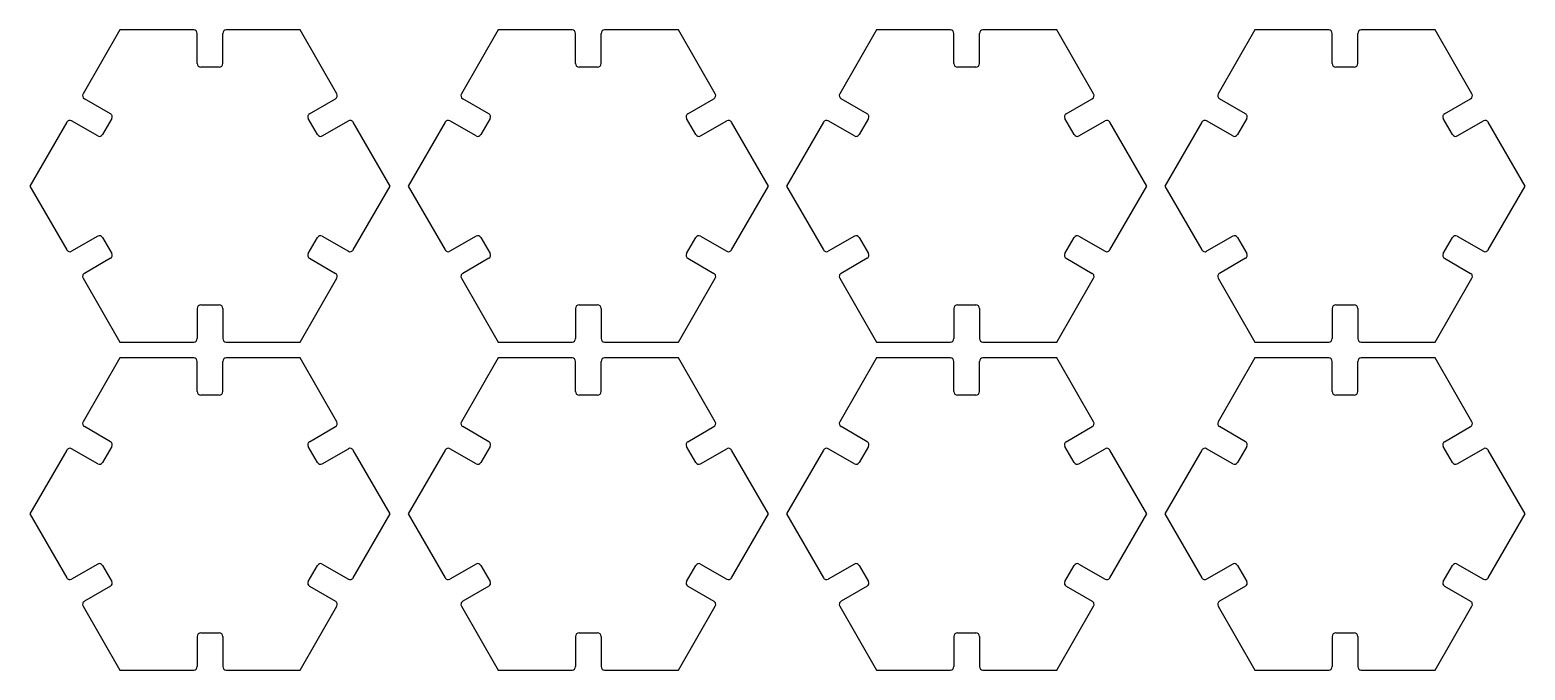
# Model space of a CAD drawing. Extents: x 18 to 1221, y 1025 to 1280.
# Drawn here: x 18 to 616, y 1025 to 1280 of the extents above; entities that cross this region are included whole.
import ezdxf

# ---------------------------------------------------------------- set-up
doc = ezdxf.new("R2010")
doc.units = 0
doc.layers.get('0').update_dxf_attribs({"linetype": 'CONTINUOUS'})

msp = doc.modelspace()

# ---------------------------------------------------------------- linework, layer by layer
at = {"color": 7}
for points in [[(54.314357, 1280.298712), (39.574202, 1254.767963)], [(83.794665, 1280.298712), (54.314357, 1280.298712)], [(126.314355, 1280.298712), (96.834038, 1280.298712)], [(141.05451, 1254.767962), (126.314355, 1280.298712)], [(205.590497, 1280.298712), (190.850342, 1254.767963)], [(235.070805, 1280.298712), (205.590497, 1280.298712)], [(277.590495, 1280.298712), (248.110178, 1280.298712)], [(292.33065, 1254.767962), (277.590495, 1280.298712)], [(356.866637, 1280.298712), (342.126482, 1254.767963)], [(386.346945, 1280.298712), (356.866637, 1280.298712)], [(428.866635, 1280.298712), (399.386318, 1280.298712)], [(443.60679, 1254.767962), (428.866635, 1280.298712)], [(508.142777, 1280.298712), (493.402622, 1254.767963)], [(537.623085, 1280.298712), (508.142777, 1280.298712)], [(580.142775, 1280.298712), (550.662457, 1280.298712)], [(594.88293, 1254.767962), (580.142775, 1280.298712)], [(85.211992, 1266.834112), (85.211992, 1278.881362)], [(95.416718, 1266.834112), (95.416718, 1278.881362)], [(236.488133, 1266.834112), (236.488133, 1278.881362)], [(246.692858, 1266.834112), (246.692858, 1278.881362)], [(387.764273, 1266.834112), (387.764273, 1278.881362)], [(397.968998, 1266.834112), (397.968998, 1278.881362)], [(539.040413, 1266.834112), (539.040413, 1278.881362)], [(549.245138, 1266.834112), (549.245138, 1278.881362)], [(93.99939, 1265.416763), (86.629312, 1265.416763)], [(245.27553, 1265.416763), (237.905452, 1265.416763)], [(396.55167, 1265.416763), (389.181592, 1265.416763)], [(547.82781, 1265.416763), (540.457733, 1265.416763)], [(50.526197, 1246.808288), (40.092977, 1252.831912)], [(130.102515, 1246.808288), (140.535735, 1252.831912)], [(201.802337, 1246.808288), (191.369117, 1252.831912)], [(281.378655, 1246.808288), (291.811875, 1252.831912)], [(353.078477, 1246.808288), (342.645257, 1252.831912)], [(432.654795, 1246.808288), (443.088015, 1252.831912)], [(504.354617, 1246.808288), (493.921397, 1252.831912)], [(583.930935, 1246.808288), (594.364155, 1252.831912)], [(45.423835, 1237.970737), (34.990615, 1243.994362)], [(51.044972, 1244.872162), (47.35993, 1238.489512)], [(133.268782, 1238.489512), (129.58374, 1244.872162)], [(135.204878, 1237.970737), (145.638097, 1243.994362)], [(196.699975, 1237.970737), (186.266755, 1243.994362)], [(202.321112, 1244.872162), (198.63607, 1238.489512)], [(284.544922, 1238.489512), (280.85988, 1244.872162)], [(286.481018, 1237.970737), (296.914238, 1243.994362)], [(347.976115, 1237.970737), (337.542895, 1243.994362)], [(353.597252, 1244.872162), (349.91221, 1238.489512)], [(435.821062, 1238.489512), (432.13602, 1244.872162)], [(437.757158, 1237.970737), (448.190377, 1243.994362)], [(499.252255, 1237.970737), (488.819035, 1243.994362)], [(504.873392, 1244.872162), (501.18835, 1238.489512)], [(587.097202, 1238.489512), (583.41216, 1244.872162)], [(589.033298, 1237.970737), (599.466518, 1243.994362)], [(33.054512, 1243.475588), (18.314357, 1217.944837)], [(162.314355, 1217.944837), (147.5742, 1243.475587)], [(184.330652, 1243.475588), (169.590497, 1217.944837)], [(313.590495, 1217.944837), (298.85034, 1243.475587)], [(335.606792, 1243.475588), (320.866637, 1217.944837)], [(464.866635, 1217.944837), (450.12648, 1243.475587)], [(486.882932, 1243.475588), (472.142777, 1217.944837)], [(616.142775, 1217.944837), (601.40262, 1243.475587)], [(18.314357, 1217.944837), (33.054512, 1192.414162)], [(147.5742, 1192.414162), (162.314355, 1217.944837)], [(169.590497, 1217.944837), (184.330652, 1192.414162)], [(298.85034, 1192.414162), (313.590495, 1217.944837)], [(320.866637, 1217.944837), (335.606792, 1192.414162)], [(450.12648, 1192.414162), (464.866635, 1217.944837)], [(472.142777, 1217.944837), (486.882932, 1192.414162)], [(601.40262, 1192.414162), (616.142775, 1217.944837)], [(45.423835, 1197.919013), (34.990615, 1191.895387)], [(47.35993, 1197.400238), (51.044972, 1191.017512)], [(129.58374, 1191.017512), (133.268782, 1197.400238)], [(135.204878, 1197.919013), (145.638097, 1191.895387)], [(196.699975, 1197.919013), (186.266755, 1191.895387)], [(198.63607, 1197.400238), (202.321112, 1191.017512)], [(280.85988, 1191.017512), (284.544922, 1197.400238)], [(286.481018, 1197.919013), (296.914238, 1191.895387)], [(347.976115, 1197.919013), (337.542895, 1191.895387)], [(349.91221, 1197.400238), (353.597252, 1191.017512)], [(432.13602, 1191.017512), (435.821062, 1197.400238)], [(437.757158, 1197.919013), (448.190377, 1191.895387)], [(499.252255, 1197.919013), (488.819035, 1191.895387)], [(501.18835, 1197.400238), (504.873392, 1191.017512)], [(583.41216, 1191.017512), (587.097202, 1197.400238)], [(589.033298, 1197.919013), (599.466518, 1191.895387)], [(50.526197, 1189.081462), (40.092977, 1183.057838)], [(130.102515, 1189.081462), (140.535735, 1183.057838)], [(201.802337, 1189.081462), (191.369117, 1183.057838)], [(281.378655, 1189.081462), (291.811875, 1183.057838)], [(353.078477, 1189.081462), (342.645257, 1183.057838)], [(432.654795, 1189.081462), (443.088015, 1183.057838)], [(504.354617, 1189.081462), (493.921397, 1183.057838)], [(583.930935, 1189.081462), (594.364155, 1183.057838)], [(39.574202, 1181.121712), (54.314357, 1155.591037)], [(126.314355, 1155.591037), (141.05451, 1181.121712)], [(190.850342, 1181.121712), (205.590497, 1155.591037)], [(277.590495, 1155.591037), (292.33065, 1181.121712)], [(342.126482, 1181.121712), (356.866637, 1155.591037)], [(428.866635, 1155.591037), (443.60679, 1181.121712)], [(493.402622, 1181.121712), (508.142777, 1155.591037)], [(580.142775, 1155.591037), (594.88293, 1181.121712)], [(85.211992, 1169.055562), (85.211992, 1157.008312)], [(86.629312, 1170.472912), (93.99939, 1170.472912)], [(95.416718, 1169.055562), (95.416718, 1157.008312)], [(236.488133, 1169.055562), (236.488133, 1157.008312)], [(237.905452, 1170.472912), (245.27553, 1170.472912)], [(246.692858, 1169.055562), (246.692858, 1157.008312)], [(387.764273, 1169.055562), (387.764273, 1157.008312)], [(389.181592, 1170.472912), (396.55167, 1170.472912)], [(397.968998, 1169.055562), (397.968998, 1157.008312)], [(539.040413, 1169.055562), (539.040413, 1157.008312)], [(540.457733, 1170.472912), (547.82781, 1170.472912)], [(549.245138, 1169.055562), (549.245138, 1157.008312)], [(54.314357, 1155.591037), (83.794665, 1155.591037)], [(96.834038, 1155.591037), (126.314355, 1155.591037)], [(205.590497, 1155.591037), (235.070805, 1155.591037)], [(248.110178, 1155.591037), (277.590495, 1155.591037)], [(356.866637, 1155.591037), (386.346945, 1155.591037)], [(399.386318, 1155.591037), (428.866635, 1155.591037)], [(508.142777, 1155.591037), (537.623085, 1155.591037)], [(550.662457, 1155.591037), (580.142775, 1155.591037)], [(54.314357, 1149.27912), (39.574202, 1123.74837)], [(83.794665, 1149.27912), (54.314357, 1149.27912)], [(85.211992, 1135.81452), (85.211992, 1147.86177)], [(95.416718, 1135.81452), (95.416718, 1147.86177)], [(126.314355, 1149.27912), (96.834038, 1149.27912)], [(141.05451, 1123.74837), (126.314355, 1149.27912)], [(205.590497, 1149.27912), (190.850342, 1123.74837)], [(235.070805, 1149.27912), (205.590497, 1149.27912)], [(236.488133, 1135.81452), (236.488133, 1147.86177)], [(246.692858, 1135.81452), (246.692858, 1147.86177)], [(277.590495, 1149.27912), (248.110178, 1149.27912)], [(292.33065, 1123.74837), (277.590495, 1149.27912)], [(356.866637, 1149.27912), (342.126482, 1123.74837)], [(386.346945, 1149.27912), (356.866637, 1149.27912)], [(387.764273, 1135.81452), (387.764273, 1147.86177)], [(397.968998, 1135.81452), (397.968998, 1147.86177)], [(428.866635, 1149.27912), (399.386318, 1149.27912)], [(443.60679, 1123.74837), (428.866635, 1149.27912)], [(508.142777, 1149.27912), (493.402622, 1123.74837)], [(537.623085, 1149.27912), (508.142777, 1149.27912)], [(539.040413, 1135.81452), (539.040413, 1147.86177)], [(549.245138, 1135.81452), (549.245138, 1147.86177)], [(580.142775, 1149.27912), (550.662457, 1149.27912)], [(594.88293, 1123.74837), (580.142775, 1149.27912)], [(93.99939, 1134.39717), (86.629312, 1134.39717)], [(245.27553, 1134.39717), (237.905452, 1134.39717)], [(396.55167, 1134.39717), (389.181592, 1134.39717)], [(547.82781, 1134.39717), (540.457733, 1134.39717)], [(50.526197, 1115.788695), (40.092977, 1121.81232)], [(130.102515, 1115.788695), (140.535735, 1121.81232)], [(201.802337, 1115.788695), (191.369117, 1121.81232)], [(281.378655, 1115.788695), (291.811875, 1121.81232)], [(353.078477, 1115.788695), (342.645257, 1121.81232)], [(432.654795, 1115.788695), (443.088015, 1121.81232)], [(504.354617, 1115.788695), (493.921397, 1121.81232)], [(583.930935, 1115.788695), (594.364155, 1121.81232)], [(33.054512, 1112.455995), (18.314357, 1086.925245)], [(45.423835, 1106.951145), (34.990615, 1112.97477)], [(51.044972, 1113.85257), (47.35993, 1107.46992)], [(133.268782, 1107.46992), (129.58374, 1113.85257)], [(135.204878, 1106.951145), (145.638097, 1112.97477)], [(162.314355, 1086.925245), (147.5742, 1112.455995)], [(184.330652, 1112.455995), (169.590497, 1086.925245)], [(196.699975, 1106.951145), (186.266755, 1112.97477)], [(202.321112, 1113.85257), (198.63607, 1107.46992)], [(284.544922, 1107.46992), (280.85988, 1113.85257)], [(286.481018, 1106.951145), (296.914238, 1112.97477)], [(313.590495, 1086.925245), (298.85034, 1112.455995)], [(335.606792, 1112.455995), (320.866637, 1086.925245)], [(347.976115, 1106.951145), (337.542895, 1112.97477)], [(353.597252, 1113.85257), (349.91221, 1107.46992)], [(435.821062, 1107.46992), (432.13602, 1113.85257)], [(437.757158, 1106.951145), (448.190377, 1112.97477)], [(464.866635, 1086.925245), (450.12648, 1112.455995)], [(486.882932, 1112.455995), (472.142777, 1086.925245)], [(499.252255, 1106.951145), (488.819035, 1112.97477)], [(504.873392, 1113.85257), (501.18835, 1107.46992)], [(587.097202, 1107.46992), (583.41216, 1113.85257)], [(589.033298, 1106.951145), (599.466518, 1112.97477)], [(616.142775, 1086.925245), (601.40262, 1112.455995)], [(18.314357, 1086.925245), (33.054512, 1061.39457)], [(147.5742, 1061.39457), (162.314355, 1086.925245)], [(169.590497, 1086.925245), (184.330652, 1061.39457)], [(298.85034, 1061.39457), (313.590495, 1086.925245)], [(320.866637, 1086.925245), (335.606792, 1061.39457)], [(450.12648, 1061.39457), (464.866635, 1086.925245)], [(472.142777, 1086.925245), (486.882932, 1061.39457)], [(601.40262, 1061.39457), (616.142775, 1086.925245)], [(45.423835, 1066.89942), (34.990615, 1060.875795)], [(47.35993, 1066.380645), (51.044972, 1059.99792)], [(129.58374, 1059.99792), (133.268782, 1066.380645)], [(135.204878, 1066.89942), (145.638097, 1060.875795)], [(196.699975, 1066.89942), (186.266755, 1060.875795)], [(198.63607, 1066.380645), (202.321112, 1059.99792)], [(280.85988, 1059.99792), (284.544922, 1066.380645)], [(286.481018, 1066.89942), (296.914238, 1060.875795)], [(347.976115, 1066.89942), (337.542895, 1060.875795)], [(349.91221, 1066.380645), (353.597252, 1059.99792)], [(432.13602, 1059.99792), (435.821062, 1066.380645)], [(437.757158, 1066.89942), (448.190377, 1060.875795)], [(499.252255, 1066.89942), (488.819035, 1060.875795)], [(501.18835, 1066.380645), (504.873392, 1059.99792)], [(583.41216, 1059.99792), (587.097202, 1066.380645)], [(589.033298, 1066.89942), (599.466518, 1060.875795)], [(50.526197, 1058.06187), (40.092977, 1052.038245)], [(130.102515, 1058.06187), (140.535735, 1052.038245)], [(201.802337, 1058.06187), (191.369117, 1052.038245)], [(281.378655, 1058.06187), (291.811875, 1052.038245)], [(353.078477, 1058.06187), (342.645257, 1052.038245)], [(432.654795, 1058.06187), (443.088015, 1052.038245)], [(504.354617, 1058.06187), (493.921397, 1052.038245)], [(583.930935, 1058.06187), (594.364155, 1052.038245)], [(39.574202, 1050.10212), (54.314357, 1024.571445)], [(126.314355, 1024.571445), (141.05451, 1050.10212)], [(190.850342, 1050.10212), (205.590497, 1024.571445)], [(277.590495, 1024.571445), (292.33065, 1050.10212)], [(342.126482, 1050.10212), (356.866637, 1024.571445)], [(428.866635, 1024.571445), (443.60679, 1050.10212)], [(493.402622, 1050.10212), (508.142777, 1024.571445)], [(580.142775, 1024.571445), (594.88293, 1050.10212)], [(85.211992, 1038.03597), (85.211992, 1025.98872)], [(86.629312, 1039.45332), (93.99939, 1039.45332)], [(95.416718, 1038.03597), (95.416718, 1025.98872)], [(236.488133, 1038.03597), (236.488133, 1025.98872)], [(237.905452, 1039.45332), (245.27553, 1039.45332)], [(246.692858, 1038.03597), (246.692858, 1025.98872)], [(387.764273, 1038.03597), (387.764273, 1025.98872)], [(389.181592, 1039.45332), (396.55167, 1039.45332)], [(397.968998, 1038.03597), (397.968998, 1025.98872)], [(539.040413, 1038.03597), (539.040413, 1025.98872)], [(540.457733, 1039.45332), (547.82781, 1039.45332)], [(549.245138, 1038.03597), (549.245138, 1025.98872)], [(54.314357, 1024.571445), (83.794665, 1024.571445)], [(96.834038, 1024.571445), (126.314355, 1024.571445)], [(205.590497, 1024.571445), (235.070805, 1024.571445)], [(248.110178, 1024.571445), (277.590495, 1024.571445)], [(356.866637, 1024.571445), (386.346945, 1024.571445)], [(399.386318, 1024.571445), (428.866635, 1024.571445)], [(508.142777, 1024.571445), (537.623085, 1024.571445)], [(550.662457, 1024.571445), (580.142775, 1024.571445)]]:
    msp.add_lwpolyline(points, dxfattribs=at)
for points in [[(84.796876, 1279.88358), (84.531075, 1280.149386), (84.170568, 1280.298714), (83.794665, 1280.298712)], [(85.211992, 1278.881363), (85.212, 1279.257265), (85.062678, 1279.617775), (84.796876, 1279.88358)], [(95.831831, 1279.883578), (95.566031, 1279.617772), (95.41671, 1279.257264), (95.416718, 1278.881362)], [(96.834038, 1280.298712), (96.458136, 1280.298712), (96.097631, 1280.149383), (95.831831, 1279.883578)], [(236.073016, 1279.88358), (235.807215, 1280.149386), (235.446708, 1280.298714), (235.070805, 1280.298712)], [(236.488133, 1278.881363), (236.48814, 1279.257265), (236.338818, 1279.617775), (236.073016, 1279.88358)], [(247.107971, 1279.883578), (246.842171, 1279.617772), (246.69285, 1279.257264), (246.692858, 1278.881362)], [(248.110178, 1280.298712), (247.734276, 1280.298712), (247.373771, 1280.149383), (247.107971, 1279.883578)], [(387.349156, 1279.88358), (387.083355, 1280.149386), (386.722848, 1280.298714), (386.346945, 1280.298712)], [(387.764273, 1278.881363), (387.76428, 1279.257265), (387.614958, 1279.617775), (387.349156, 1279.88358)], [(398.384111, 1279.883578), (398.118311, 1279.617772), (397.96899, 1279.257264), (397.968998, 1278.881362)], [(399.386318, 1280.298712), (399.010416, 1280.298712), (398.649911, 1280.149383), (398.384111, 1279.883578)], [(538.625296, 1279.88358), (538.359495, 1280.149386), (537.998988, 1280.298714), (537.623085, 1280.298712)], [(539.040413, 1278.881363), (539.04042, 1279.257265), (538.891098, 1279.617775), (538.625296, 1279.88358)], [(549.660251, 1279.883578), (549.394451, 1279.617772), (549.24513, 1279.257264), (549.245138, 1278.881362)], [(550.662457, 1280.298712), (550.286556, 1280.298712), (549.926051, 1280.149383), (549.660251, 1279.883578)], [(85.211992, 1266.834113), (85.211985, 1266.458211), (85.361306, 1266.097703), (85.627106, 1265.831897)], [(85.627106, 1265.831897), (85.892906, 1265.566092), (86.253411, 1265.416763), (86.629312, 1265.416763)], [(93.99939, 1265.416763), (94.375293, 1265.416761), (94.7358, 1265.566089), (95.001601, 1265.831895)], [(95.001601, 1265.831895), (95.267403, 1266.0977), (95.416725, 1266.45821), (95.416717, 1266.834112)], [(236.488133, 1266.834113), (236.488125, 1266.458211), (236.637446, 1266.097703), (236.903246, 1265.831897)], [(236.903246, 1265.831897), (237.169046, 1265.566092), (237.529551, 1265.416763), (237.905452, 1265.416763)], [(245.27553, 1265.416763), (245.651433, 1265.416761), (246.01194, 1265.566089), (246.277741, 1265.831895)], [(246.277741, 1265.831895), (246.543543, 1266.0977), (246.692865, 1266.45821), (246.692858, 1266.834112)], [(387.764273, 1266.834113), (387.764265, 1266.458211), (387.913586, 1266.097703), (388.179386, 1265.831897)], [(388.179386, 1265.831897), (388.445186, 1265.566092), (388.805691, 1265.416763), (389.181592, 1265.416763)], [(396.55167, 1265.416763), (396.927573, 1265.416761), (397.28808, 1265.566089), (397.553881, 1265.831895)], [(397.553881, 1265.831895), (397.819683, 1266.0977), (397.969005, 1266.45821), (397.968998, 1266.834112)], [(539.040413, 1266.834113), (539.040405, 1266.458211), (539.189726, 1266.097703), (539.455526, 1265.831897)], [(539.455526, 1265.831897), (539.721326, 1265.566092), (540.081831, 1265.416763), (540.457733, 1265.416763)], [(547.82781, 1265.416763), (548.203713, 1265.416761), (548.56422, 1265.566089), (548.830021, 1265.831895)], [(548.830021, 1265.831895), (549.095823, 1266.0977), (549.245145, 1266.45821), (549.245137, 1266.834112)], [(39.574202, 1254.767962), (39.182853, 1254.090079), (39.415112, 1253.223295), (40.092977, 1252.831912)], [(140.535735, 1252.831912), (141.2136, 1253.223295), (141.44586, 1254.090079), (141.05451, 1254.767963)], [(190.850342, 1254.767962), (190.458993, 1254.090079), (190.691252, 1253.223295), (191.369117, 1252.831912)], [(291.811875, 1252.831912), (292.48974, 1253.223295), (292.722, 1254.090079), (292.33065, 1254.767963)], [(342.126482, 1254.767962), (341.735133, 1254.090079), (341.967392, 1253.223295), (342.645257, 1252.831912)], [(443.088015, 1252.831912), (443.76588, 1253.223295), (443.99814, 1254.090079), (443.60679, 1254.767963)], [(493.402622, 1254.767962), (493.011273, 1254.090079), (493.243532, 1253.223295), (493.921397, 1252.831912)], [(594.364155, 1252.831912), (595.04202, 1253.223295), (595.27428, 1254.090079), (594.88293, 1254.767963)], [(33.915121, 1244.135956), (33.552032, 1244.038667), (33.242461, 1243.801125), (33.054512, 1243.475588)], [(34.990615, 1243.994363), (34.665078, 1244.182312), (34.278211, 1244.233245), (33.915121, 1244.135956)], [(51.186576, 1245.947669), (51.089287, 1246.310764), (50.851741, 1246.620338), (50.526197, 1246.808288)], [(51.044972, 1244.872162), (51.232929, 1245.197701), (51.283866, 1245.584573), (51.186576, 1245.947669)], [(129.442136, 1245.947669), (129.344846, 1245.584573), (129.395783, 1245.197701), (129.58374, 1244.872162)], [(130.102515, 1246.808288), (129.776971, 1246.620338), (129.539425, 1246.310764), (129.442136, 1245.947669)], [(146.713591, 1244.135956), (146.350501, 1244.233245), (145.963634, 1244.182312), (145.638098, 1243.994363)], [(147.5742, 1243.475588), (147.386251, 1243.801125), (147.076681, 1244.038667), (146.713591, 1244.135956)], [(185.191261, 1244.135956), (184.828172, 1244.038667), (184.518601, 1243.801125), (184.330652, 1243.475588)], [(186.266755, 1243.994363), (185.941218, 1244.182312), (185.554351, 1244.233245), (185.191261, 1244.135956)], [(202.462716, 1245.947669), (202.365427, 1246.310764), (202.127881, 1246.620338), (201.802337, 1246.808288)], [(202.321112, 1244.872162), (202.509069, 1245.197701), (202.560006, 1245.584573), (202.462716, 1245.947669)], [(280.718276, 1245.947669), (280.620986, 1245.584573), (280.671923, 1245.197701), (280.85988, 1244.872162)], [(281.378655, 1246.808288), (281.053111, 1246.620338), (280.815565, 1246.310764), (280.718276, 1245.947669)], [(297.989731, 1244.135956), (297.626641, 1244.233245), (297.239774, 1244.182312), (296.914238, 1243.994363)], [(298.85034, 1243.475588), (298.662391, 1243.801125), (298.352821, 1244.038667), (297.989731, 1244.135956)], [(336.467401, 1244.135956), (336.104312, 1244.038667), (335.794741, 1243.801125), (335.606792, 1243.475588)], [(337.542895, 1243.994363), (337.217358, 1244.182312), (336.830491, 1244.233245), (336.467401, 1244.135956)], [(353.738856, 1245.947669), (353.641567, 1246.310764), (353.404021, 1246.620338), (353.078477, 1246.808288)], [(353.597252, 1244.872162), (353.785209, 1245.197701), (353.836146, 1245.584573), (353.738856, 1245.947669)], [(431.994416, 1245.947669), (431.897126, 1245.584573), (431.948063, 1245.197701), (432.13602, 1244.872162)], [(432.654795, 1246.808288), (432.329251, 1246.620338), (432.091705, 1246.310764), (431.994416, 1245.947669)], [(449.265871, 1244.135956), (448.902781, 1244.233245), (448.515914, 1244.182312), (448.190378, 1243.994363)], [(450.12648, 1243.475588), (449.938531, 1243.801125), (449.628961, 1244.038667), (449.265871, 1244.135956)], [(487.743541, 1244.135956), (487.380452, 1244.038667), (487.070881, 1243.801125), (486.882932, 1243.475588)], [(488.819035, 1243.994363), (488.493498, 1244.182312), (488.106631, 1244.233245), (487.743541, 1244.135956)], [(505.014996, 1245.947669), (504.917707, 1246.310764), (504.680161, 1246.620338), (504.354617, 1246.808288)], [(504.873392, 1244.872162), (505.061349, 1245.197701), (505.112286, 1245.584573), (505.014996, 1245.947669)], [(583.270556, 1245.947669), (583.173266, 1245.584573), (583.224203, 1245.197701), (583.41216, 1244.872162)], [(583.930935, 1246.808288), (583.605391, 1246.620338), (583.367845, 1246.310764), (583.270556, 1245.947669)], [(600.542011, 1244.135956), (600.178921, 1244.233245), (599.792054, 1244.182312), (599.466518, 1243.994363)], [(601.40262, 1243.475588), (601.214671, 1243.801125), (600.905101, 1244.038667), (600.542011, 1244.135956)], [(45.423835, 1237.970737), (46.101729, 1237.579357), (46.968547, 1237.81162), (47.35993, 1238.489512)], [(133.268782, 1238.489512), (133.660166, 1237.81162), (134.526984, 1237.579357), (135.204878, 1237.970737)], [(196.699975, 1237.970737), (197.377869, 1237.579357), (198.244687, 1237.81162), (198.63607, 1238.489512)], [(284.544922, 1238.489512), (284.936306, 1237.81162), (285.803124, 1237.579357), (286.481018, 1237.970737)], [(347.976115, 1237.970737), (348.654009, 1237.579357), (349.520827, 1237.81162), (349.91221, 1238.489512)], [(435.821062, 1238.489512), (436.212446, 1237.81162), (437.079264, 1237.579357), (437.757158, 1237.970737)], [(499.252255, 1237.970737), (499.930149, 1237.579357), (500.796967, 1237.81162), (501.18835, 1238.489512)], [(587.097202, 1238.489512), (587.488586, 1237.81162), (588.355404, 1237.579357), (589.033298, 1237.970737)], [(47.35993, 1197.400238), (46.968547, 1198.07813), (46.101729, 1198.310393), (45.423835, 1197.919013)], [(135.204878, 1197.919013), (134.526984, 1198.310393), (133.660166, 1198.07813), (133.268783, 1197.400238)], [(198.63607, 1197.400238), (198.244687, 1198.07813), (197.377869, 1198.310393), (196.699975, 1197.919013)], [(286.481018, 1197.919013), (285.803124, 1198.310393), (284.936306, 1198.07813), (284.544922, 1197.400238)], [(349.91221, 1197.400238), (349.520827, 1198.07813), (348.654009, 1198.310393), (347.976115, 1197.919013)], [(437.757158, 1197.919013), (437.079264, 1198.310393), (436.212446, 1198.07813), (435.821063, 1197.400238)], [(501.18835, 1197.400238), (500.796967, 1198.07813), (499.930149, 1198.310393), (499.252255, 1197.919013)], [(589.033298, 1197.919013), (588.355404, 1198.310393), (587.488586, 1198.07813), (587.097202, 1197.400238)], [(33.054512, 1192.414162), (33.242461, 1192.088625), (33.552032, 1191.851083), (33.915121, 1191.753794)], [(33.915121, 1191.753794), (34.278211, 1191.656505), (34.665078, 1191.707438), (34.990615, 1191.895387)], [(50.526197, 1189.081462), (51.204062, 1189.472845), (51.436322, 1190.339629), (51.044972, 1191.017513)], [(129.58374, 1191.017513), (129.19239, 1190.339629), (129.42465, 1189.472845), (130.102515, 1189.081462)], [(145.638098, 1191.895387), (145.963634, 1191.707438), (146.350501, 1191.656505), (146.713591, 1191.753794)], [(146.713591, 1191.753794), (147.076681, 1191.851083), (147.386251, 1192.088625), (147.5742, 1192.414162)], [(184.330652, 1192.414162), (184.518601, 1192.088625), (184.828172, 1191.851083), (185.191261, 1191.753794)], [(185.191261, 1191.753794), (185.554351, 1191.656505), (185.941218, 1191.707438), (186.266755, 1191.895387)], [(201.802337, 1189.081462), (202.480202, 1189.472845), (202.712462, 1190.339629), (202.321112, 1191.017513)], [(280.85988, 1191.017513), (280.46853, 1190.339629), (280.70079, 1189.472845), (281.378655, 1189.081462)], [(296.914238, 1191.895387), (297.239774, 1191.707438), (297.626641, 1191.656505), (297.989731, 1191.753794)], [(297.989731, 1191.753794), (298.352821, 1191.851083), (298.662391, 1192.088625), (298.85034, 1192.414162)], [(335.606792, 1192.414162), (335.794741, 1192.088625), (336.104312, 1191.851083), (336.467401, 1191.753794)], [(336.467401, 1191.753794), (336.830491, 1191.656505), (337.217358, 1191.707438), (337.542895, 1191.895387)], [(353.078477, 1189.081462), (353.756342, 1189.472845), (353.988602, 1190.339629), (353.597252, 1191.017513)], [(432.13602, 1191.017513), (431.74467, 1190.339629), (431.97693, 1189.472845), (432.654795, 1189.081462)], [(448.190378, 1191.895387), (448.515914, 1191.707438), (448.902781, 1191.656505), (449.265871, 1191.753794)], [(449.265871, 1191.753794), (449.628961, 1191.851083), (449.938531, 1192.088625), (450.12648, 1192.414162)], [(486.882932, 1192.414162), (487.070881, 1192.088625), (487.380452, 1191.851083), (487.743541, 1191.753794)], [(487.743541, 1191.753794), (488.106631, 1191.656505), (488.493498, 1191.707438), (488.819035, 1191.895387)], [(504.354617, 1189.081462), (505.032482, 1189.472845), (505.264742, 1190.339629), (504.873392, 1191.017513)], [(583.41216, 1191.017513), (583.02081, 1190.339629), (583.25307, 1189.472845), (583.930935, 1189.081462)], [(599.466518, 1191.895387), (599.792054, 1191.707438), (600.178921, 1191.656505), (600.542011, 1191.753794)], [(600.542011, 1191.753794), (600.905101, 1191.851083), (601.214671, 1192.088625), (601.40262, 1192.414162)], [(39.432598, 1182.197219), (39.335309, 1181.834123), (39.386245, 1181.447251), (39.574202, 1181.121712)], [(40.092977, 1183.057838), (39.767434, 1182.869888), (39.529888, 1182.560314), (39.432598, 1182.197219)], [(141.196114, 1182.197219), (141.098825, 1182.560314), (140.861279, 1182.869888), (140.535735, 1183.057838)], [(141.05451, 1181.121712), (141.242467, 1181.447251), (141.293404, 1181.834123), (141.196114, 1182.197219)], [(190.708738, 1182.197219), (190.611449, 1181.834123), (190.662385, 1181.447251), (190.850342, 1181.121712)], [(191.369117, 1183.057838), (191.043574, 1182.869888), (190.806028, 1182.560314), (190.708738, 1182.197219)], [(292.472254, 1182.197219), (292.374965, 1182.560314), (292.137419, 1182.869888), (291.811875, 1183.057838)], [(292.33065, 1181.121712), (292.518607, 1181.447251), (292.569544, 1181.834123), (292.472254, 1182.197219)], [(341.984878, 1182.197219), (341.887589, 1181.834123), (341.938525, 1181.447251), (342.126482, 1181.121712)], [(342.645257, 1183.057838), (342.319714, 1182.869888), (342.082168, 1182.560314), (341.984878, 1182.197219)], [(443.748394, 1182.197219), (443.651105, 1182.560314), (443.413559, 1182.869888), (443.088015, 1183.057838)], [(443.60679, 1181.121712), (443.794747, 1181.447251), (443.845684, 1181.834123), (443.748394, 1182.197219)], [(493.261018, 1182.197219), (493.163729, 1181.834123), (493.214665, 1181.447251), (493.402622, 1181.121712)], [(493.921397, 1183.057838), (493.595854, 1182.869888), (493.358308, 1182.560314), (493.261018, 1182.197219)], [(595.024534, 1182.197219), (594.927245, 1182.560314), (594.689699, 1182.869888), (594.364155, 1183.057838)], [(594.88293, 1181.121712), (595.070887, 1181.447251), (595.121824, 1181.834123), (595.024534, 1182.197219)], [(85.627106, 1170.057778), (85.361306, 1169.791972), (85.211985, 1169.431464), (85.211993, 1169.055562)], [(86.629312, 1170.472912), (86.253411, 1170.472912), (85.892906, 1170.323583), (85.627106, 1170.057778)], [(95.001601, 1170.05778), (94.7358, 1170.323586), (94.375293, 1170.472914), (93.99939, 1170.472912)], [(95.416717, 1169.055563), (95.416725, 1169.431465), (95.267403, 1169.791975), (95.001601, 1170.05778)], [(236.903246, 1170.057778), (236.637446, 1169.791972), (236.488125, 1169.431464), (236.488133, 1169.055562)], [(237.905452, 1170.472912), (237.529551, 1170.472912), (237.169046, 1170.323583), (236.903246, 1170.057778)], [(246.277741, 1170.05778), (246.01194, 1170.323586), (245.651433, 1170.472914), (245.27553, 1170.472912)], [(246.692858, 1169.055563), (246.692865, 1169.431465), (246.543543, 1169.791975), (246.277741, 1170.05778)], [(388.179386, 1170.057778), (387.913586, 1169.791972), (387.764265, 1169.431464), (387.764273, 1169.055562)], [(389.181592, 1170.472912), (388.805691, 1170.472912), (388.445186, 1170.323583), (388.179386, 1170.057778)], [(397.553881, 1170.05778), (397.28808, 1170.323586), (396.927573, 1170.472914), (396.55167, 1170.472912)], [(397.968998, 1169.055563), (397.969005, 1169.431465), (397.819683, 1169.791975), (397.553881, 1170.05778)], [(539.455526, 1170.057778), (539.189726, 1169.791972), (539.040405, 1169.431464), (539.040413, 1169.055562)], [(540.457733, 1170.472912), (540.081831, 1170.472912), (539.721326, 1170.323583), (539.455526, 1170.057778)], [(548.830021, 1170.05778), (548.56422, 1170.323586), (548.203713, 1170.472914), (547.82781, 1170.472912)], [(549.245137, 1169.055563), (549.245145, 1169.431465), (549.095823, 1169.791975), (548.830021, 1170.05778)], [(83.794665, 1155.591037), (84.577414, 1155.591035), (85.211966, 1156.225564), (85.211992, 1157.008312)], [(95.416718, 1157.008313), (95.416744, 1156.225567), (96.051292, 1155.591039), (96.834038, 1155.591037)], [(235.070805, 1155.591037), (235.853554, 1155.591035), (236.488106, 1156.225564), (236.488133, 1157.008312)], [(246.692858, 1157.008313), (246.692884, 1156.225567), (247.327432, 1155.591039), (248.110178, 1155.591037)], [(386.346945, 1155.591037), (387.129694, 1155.591035), (387.764246, 1156.225564), (387.764273, 1157.008312)], [(397.968998, 1157.008313), (397.969024, 1156.225567), (398.603572, 1155.591039), (399.386318, 1155.591037)], [(537.623085, 1155.591037), (538.405834, 1155.591035), (539.040386, 1156.225564), (539.040413, 1157.008312)], [(549.245138, 1157.008313), (549.245164, 1156.225567), (549.879712, 1155.591039), (550.662457, 1155.591037)], [(84.796876, 1148.863988), (84.531075, 1149.129793), (84.170568, 1149.279121), (83.794665, 1149.27912)], [(85.211992, 1147.86177), (85.212, 1148.237673), (85.062678, 1148.598182), (84.796876, 1148.863988)], [(95.831831, 1148.863985), (95.566031, 1148.59818), (95.41671, 1148.237672), (95.416718, 1147.86177)], [(96.834038, 1149.27912), (96.458136, 1149.279119), (96.097631, 1149.12979), (95.831831, 1148.863985)], [(236.073016, 1148.863988), (235.807215, 1149.129793), (235.446708, 1149.279121), (235.070805, 1149.27912)], [(236.488133, 1147.86177), (236.48814, 1148.237673), (236.338818, 1148.598182), (236.073016, 1148.863988)], [(247.107971, 1148.863985), (246.842171, 1148.59818), (246.69285, 1148.237672), (246.692858, 1147.86177)], [(248.110178, 1149.27912), (247.734276, 1149.279119), (247.373771, 1149.12979), (247.107971, 1148.863985)], [(387.349156, 1148.863988), (387.083355, 1149.129793), (386.722848, 1149.279121), (386.346945, 1149.27912)], [(387.764273, 1147.86177), (387.76428, 1148.237673), (387.614958, 1148.598182), (387.349156, 1148.863988)], [(398.384111, 1148.863985), (398.118311, 1148.59818), (397.96899, 1148.237672), (397.968998, 1147.86177)], [(399.386318, 1149.27912), (399.010416, 1149.279119), (398.649911, 1149.12979), (398.384111, 1148.863985)], [(538.625296, 1148.863988), (538.359495, 1149.129793), (537.998988, 1149.279121), (537.623085, 1149.27912)], [(539.040413, 1147.86177), (539.04042, 1148.237673), (538.891098, 1148.598182), (538.625296, 1148.863988)], [(549.660251, 1148.863985), (549.394451, 1148.59818), (549.24513, 1148.237672), (549.245138, 1147.86177)], [(550.662457, 1149.27912), (550.286556, 1149.279119), (549.926051, 1149.12979), (549.660251, 1148.863985)], [(85.211992, 1135.81452), (85.211985, 1135.438618), (85.361306, 1135.07811), (85.627106, 1134.812305)], [(85.627106, 1134.812305), (85.892906, 1134.5465), (86.253411, 1134.397171), (86.629312, 1134.39717)], [(93.99939, 1134.39717), (94.375293, 1134.397169), (94.7358, 1134.546497), (95.001601, 1134.812302)], [(95.001601, 1134.812302), (95.267403, 1135.078108), (95.416725, 1135.438617), (95.416717, 1135.81452)], [(236.488133, 1135.81452), (236.488125, 1135.438618), (236.637446, 1135.07811), (236.903246, 1134.812305)], [(236.903246, 1134.812305), (237.169046, 1134.5465), (237.529551, 1134.397171), (237.905452, 1134.39717)], [(245.27553, 1134.39717), (245.651433, 1134.397169), (246.01194, 1134.546497), (246.277741, 1134.812302)], [(246.277741, 1134.812302), (246.543543, 1135.078108), (246.692865, 1135.438617), (246.692858, 1135.81452)], [(387.764273, 1135.81452), (387.764265, 1135.438618), (387.913586, 1135.07811), (388.179386, 1134.812305)], [(388.179386, 1134.812305), (388.445186, 1134.5465), (388.805691, 1134.397171), (389.181592, 1134.39717)], [(396.55167, 1134.39717), (396.927573, 1134.397169), (397.28808, 1134.546497), (397.553881, 1134.812302)], [(397.553881, 1134.812302), (397.819683, 1135.078108), (397.969005, 1135.438617), (397.968998, 1135.81452)], [(539.040413, 1135.81452), (539.040405, 1135.438618), (539.189726, 1135.07811), (539.455526, 1134.812305)], [(539.455526, 1134.812305), (539.721326, 1134.5465), (540.081831, 1134.397171), (540.457733, 1134.39717)], [(547.82781, 1134.39717), (548.203713, 1134.397169), (548.56422, 1134.546497), (548.830021, 1134.812302)], [(548.830021, 1134.812302), (549.095823, 1135.078108), (549.245145, 1135.438617), (549.245137, 1135.81452)], [(39.574202, 1123.74837), (39.182853, 1123.070486), (39.415112, 1122.203702), (40.092977, 1121.81232)], [(140.535735, 1121.81232), (141.2136, 1122.203702), (141.44586, 1123.070486), (141.05451, 1123.74837)], [(190.850342, 1123.74837), (190.458993, 1123.070486), (190.691252, 1122.203702), (191.369117, 1121.81232)], [(291.811875, 1121.81232), (292.48974, 1122.203702), (292.722, 1123.070486), (292.33065, 1123.74837)], [(342.126482, 1123.74837), (341.735133, 1123.070486), (341.967392, 1122.203702), (342.645257, 1121.81232)], [(443.088015, 1121.81232), (443.76588, 1122.203702), (443.99814, 1123.070486), (443.60679, 1123.74837)], [(493.402622, 1123.74837), (493.011273, 1123.070486), (493.243532, 1122.203702), (493.921397, 1121.81232)], [(594.364155, 1121.81232), (595.04202, 1122.203702), (595.27428, 1123.070486), (594.88293, 1123.74837)], [(33.915121, 1113.116363), (33.552032, 1113.019074), (33.242461, 1112.781532), (33.054512, 1112.455995)], [(34.990615, 1112.97477), (34.665078, 1113.16272), (34.278211, 1113.213652), (33.915121, 1113.116363)], [(51.186576, 1114.928076), (51.089287, 1115.291171), (50.851741, 1115.600746), (50.526197, 1115.788695)], [(51.044972, 1113.85257), (51.232929, 1114.178109), (51.283866, 1114.564981), (51.186576, 1114.928076)], [(129.442136, 1114.928076), (129.344846, 1114.564981), (129.395783, 1114.178109), (129.58374, 1113.85257)], [(130.102515, 1115.788695), (129.776971, 1115.600746), (129.539425, 1115.291171), (129.442136, 1114.928076)], [(146.713591, 1113.116363), (146.350501, 1113.213652), (145.963634, 1113.16272), (145.638098, 1112.97477)], [(147.5742, 1112.455995), (147.386251, 1112.781532), (147.076681, 1113.019074), (146.713591, 1113.116363)], [(185.191261, 1113.116363), (184.828172, 1113.019074), (184.518601, 1112.781532), (184.330652, 1112.455995)], [(186.266755, 1112.97477), (185.941218, 1113.16272), (185.554351, 1113.213652), (185.191261, 1113.116363)], [(202.462716, 1114.928076), (202.365427, 1115.291171), (202.127881, 1115.600746), (201.802337, 1115.788695)], [(202.321112, 1113.85257), (202.509069, 1114.178109), (202.560006, 1114.564981), (202.462716, 1114.928076)], [(280.718276, 1114.928076), (280.620986, 1114.564981), (280.671923, 1114.178109), (280.85988, 1113.85257)], [(281.378655, 1115.788695), (281.053111, 1115.600746), (280.815565, 1115.291171), (280.718276, 1114.928076)], [(297.989731, 1113.116363), (297.626641, 1113.213652), (297.239774, 1113.16272), (296.914238, 1112.97477)], [(298.85034, 1112.455995), (298.662391, 1112.781532), (298.352821, 1113.019074), (297.989731, 1113.116363)], [(336.467401, 1113.116363), (336.104312, 1113.019074), (335.794741, 1112.781532), (335.606792, 1112.455995)], [(337.542895, 1112.97477), (337.217358, 1113.16272), (336.830491, 1113.213652), (336.467401, 1113.116363)], [(353.738856, 1114.928076), (353.641567, 1115.291171), (353.404021, 1115.600746), (353.078477, 1115.788695)], [(353.597252, 1113.85257), (353.785209, 1114.178109), (353.836146, 1114.564981), (353.738856, 1114.928076)], [(431.994416, 1114.928076), (431.897126, 1114.564981), (431.948063, 1114.178109), (432.13602, 1113.85257)], [(432.654795, 1115.788695), (432.329251, 1115.600746), (432.091705, 1115.291171), (431.994416, 1114.928076)], [(449.265871, 1113.116363), (448.902781, 1113.213652), (448.515914, 1113.16272), (448.190378, 1112.97477)], [(450.12648, 1112.455995), (449.938531, 1112.781532), (449.628961, 1113.019074), (449.265871, 1113.116363)], [(487.743541, 1113.116363), (487.380452, 1113.019074), (487.070881, 1112.781532), (486.882932, 1112.455995)], [(488.819035, 1112.97477), (488.493498, 1113.16272), (488.106631, 1113.213652), (487.743541, 1113.116363)], [(505.014996, 1114.928076), (504.917707, 1115.291171), (504.680161, 1115.600746), (504.354617, 1115.788695)], [(504.873392, 1113.85257), (505.061349, 1114.178109), (505.112286, 1114.564981), (505.014996, 1114.928076)], [(583.270556, 1114.928076), (583.173266, 1114.564981), (583.224203, 1114.178109), (583.41216, 1113.85257)], [(583.930935, 1115.788695), (583.605391, 1115.600746), (583.367845, 1115.291171), (583.270556, 1114.928076)], [(600.542011, 1113.116363), (600.178921, 1113.213652), (599.792054, 1113.16272), (599.466518, 1112.97477)], [(601.40262, 1112.455995), (601.214671, 1112.781532), (600.905101, 1113.019074), (600.542011, 1113.116363)], [(45.423835, 1106.951145), (46.101729, 1106.559765), (46.968547, 1106.792028), (47.35993, 1107.46992)], [(133.268782, 1107.46992), (133.660166, 1106.792028), (134.526984, 1106.559765), (135.204878, 1106.951145)], [(196.699975, 1106.951145), (197.377869, 1106.559765), (198.244687, 1106.792028), (198.63607, 1107.46992)], [(284.544922, 1107.46992), (284.936306, 1106.792028), (285.803124, 1106.559765), (286.481018, 1106.951145)], [(347.976115, 1106.951145), (348.654009, 1106.559765), (349.520827, 1106.792028), (349.91221, 1107.46992)], [(435.821062, 1107.46992), (436.212446, 1106.792028), (437.079264, 1106.559765), (437.757158, 1106.951145)], [(499.252255, 1106.951145), (499.930149, 1106.559765), (500.796967, 1106.792028), (501.18835, 1107.46992)], [(587.097202, 1107.46992), (587.488586, 1106.792028), (588.355404, 1106.559765), (589.033298, 1106.951145)], [(47.35993, 1066.380645), (46.968547, 1067.058537), (46.101729, 1067.2908), (45.423835, 1066.89942)], [(135.204878, 1066.89942), (134.526984, 1067.2908), (133.660166, 1067.058537), (133.268783, 1066.380645)], [(198.63607, 1066.380645), (198.244687, 1067.058537), (197.377869, 1067.2908), (196.699975, 1066.89942)], [(286.481018, 1066.89942), (285.803124, 1067.2908), (284.936306, 1067.058537), (284.544922, 1066.380645)], [(349.91221, 1066.380645), (349.520827, 1067.058537), (348.654009, 1067.2908), (347.976115, 1066.89942)], [(437.757158, 1066.89942), (437.079264, 1067.2908), (436.212446, 1067.058537), (435.821063, 1066.380645)], [(501.18835, 1066.380645), (500.796967, 1067.058537), (499.930149, 1067.2908), (499.252255, 1066.89942)], [(589.033298, 1066.89942), (588.355404, 1067.2908), (587.488586, 1067.058537), (587.097202, 1066.380645)], [(33.054512, 1061.39457), (33.242461, 1061.069033), (33.552032, 1060.831491), (33.915121, 1060.734202)], [(33.915121, 1060.734202), (34.278211, 1060.636913), (34.665078, 1060.687845), (34.990615, 1060.875795)], [(50.526197, 1058.06187), (51.204062, 1058.453252), (51.436322, 1059.320036), (51.044972, 1059.99792)], [(129.58374, 1059.99792), (129.19239, 1059.320036), (129.42465, 1058.453252), (130.102515, 1058.06187)], [(145.638098, 1060.875795), (145.963634, 1060.687845), (146.350501, 1060.636913), (146.713591, 1060.734202)], [(146.713591, 1060.734202), (147.076681, 1060.831491), (147.386251, 1061.069033), (147.5742, 1061.39457)], [(184.330652, 1061.39457), (184.518601, 1061.069033), (184.828172, 1060.831491), (185.191261, 1060.734202)], [(185.191261, 1060.734202), (185.554351, 1060.636913), (185.941218, 1060.687845), (186.266755, 1060.875795)], [(201.802337, 1058.06187), (202.480202, 1058.453252), (202.712462, 1059.320036), (202.321112, 1059.99792)], [(280.85988, 1059.99792), (280.46853, 1059.320036), (280.70079, 1058.453252), (281.378655, 1058.06187)], [(296.914238, 1060.875795), (297.239774, 1060.687845), (297.626641, 1060.636913), (297.989731, 1060.734202)], [(297.989731, 1060.734202), (298.352821, 1060.831491), (298.662391, 1061.069033), (298.85034, 1061.39457)], [(335.606792, 1061.39457), (335.794741, 1061.069033), (336.104312, 1060.831491), (336.467401, 1060.734202)], [(336.467401, 1060.734202), (336.830491, 1060.636913), (337.217358, 1060.687845), (337.542895, 1060.875795)], [(353.078477, 1058.06187), (353.756342, 1058.453252), (353.988602, 1059.320036), (353.597252, 1059.99792)], [(432.13602, 1059.99792), (431.74467, 1059.320036), (431.97693, 1058.453252), (432.654795, 1058.06187)], [(448.190378, 1060.875795), (448.515914, 1060.687845), (448.902781, 1060.636913), (449.265871, 1060.734202)], [(449.265871, 1060.734202), (449.628961, 1060.831491), (449.938531, 1061.069033), (450.12648, 1061.39457)], [(486.882932, 1061.39457), (487.070881, 1061.069033), (487.380452, 1060.831491), (487.743541, 1060.734202)], [(487.743541, 1060.734202), (488.106631, 1060.636913), (488.493498, 1060.687845), (488.819035, 1060.875795)], [(504.354617, 1058.06187), (505.032482, 1058.453252), (505.264742, 1059.320036), (504.873392, 1059.99792)], [(583.41216, 1059.99792), (583.02081, 1059.320036), (583.25307, 1058.453252), (583.930935, 1058.06187)], [(599.466518, 1060.875795), (599.792054, 1060.687845), (600.178921, 1060.636913), (600.542011, 1060.734202)], [(600.542011, 1060.734202), (600.905101, 1060.831491), (601.214671, 1061.069033), (601.40262, 1061.39457)], [(39.432598, 1051.177626), (39.335309, 1050.814531), (39.386245, 1050.427659), (39.574202, 1050.10212)], [(40.092977, 1052.038245), (39.767434, 1051.850296), (39.529888, 1051.540721), (39.432598, 1051.177626)], [(141.196114, 1051.177626), (141.098825, 1051.540721), (140.861279, 1051.850296), (140.535735, 1052.038245)], [(141.05451, 1050.10212), (141.242467, 1050.427659), (141.293404, 1050.814531), (141.196114, 1051.177626)], [(190.708738, 1051.177626), (190.611449, 1050.814531), (190.662385, 1050.427659), (190.850342, 1050.10212)], [(191.369117, 1052.038245), (191.043574, 1051.850296), (190.806028, 1051.540721), (190.708738, 1051.177626)], [(292.472254, 1051.177626), (292.374965, 1051.540721), (292.137419, 1051.850296), (291.811875, 1052.038245)], [(292.33065, 1050.10212), (292.518607, 1050.427659), (292.569544, 1050.814531), (292.472254, 1051.177626)], [(341.984878, 1051.177626), (341.887589, 1050.814531), (341.938525, 1050.427659), (342.126482, 1050.10212)], [(342.645257, 1052.038245), (342.319714, 1051.850296), (342.082168, 1051.540721), (341.984878, 1051.177626)], [(443.748394, 1051.177626), (443.651105, 1051.540721), (443.413559, 1051.850296), (443.088015, 1052.038245)], [(443.60679, 1050.10212), (443.794747, 1050.427659), (443.845684, 1050.814531), (443.748394, 1051.177626)], [(493.261018, 1051.177626), (493.163729, 1050.814531), (493.214665, 1050.427659), (493.402622, 1050.10212)], [(493.921397, 1052.038245), (493.595854, 1051.850296), (493.358308, 1051.540721), (493.261018, 1051.177626)], [(595.024534, 1051.177626), (594.927245, 1051.540721), (594.689699, 1051.850296), (594.364155, 1052.038245)], [(594.88293, 1050.10212), (595.070887, 1050.427659), (595.121824, 1050.814531), (595.024534, 1051.177626)], [(85.627106, 1039.038185), (85.361306, 1038.77238), (85.211985, 1038.411872), (85.211993, 1038.03597)], [(86.629312, 1039.45332), (86.253411, 1039.453319), (85.892906, 1039.30399), (85.627106, 1039.038185)], [(95.001601, 1039.038188), (94.7358, 1039.303993), (94.375293, 1039.453321), (93.99939, 1039.45332)], [(95.416717, 1038.03597), (95.416725, 1038.411873), (95.267403, 1038.772382), (95.001601, 1039.038188)], [(236.903246, 1039.038185), (236.637446, 1038.77238), (236.488125, 1038.411872), (236.488133, 1038.03597)], [(237.905452, 1039.45332), (237.529551, 1039.453319), (237.169046, 1039.30399), (236.903246, 1039.038185)], [(246.277741, 1039.038188), (246.01194, 1039.303993), (245.651433, 1039.453321), (245.27553, 1039.45332)], [(246.692858, 1038.03597), (246.692865, 1038.411873), (246.543543, 1038.772382), (246.277741, 1039.038188)], [(388.179386, 1039.038185), (387.913586, 1038.77238), (387.764265, 1038.411872), (387.764273, 1038.03597)], [(389.181592, 1039.45332), (388.805691, 1039.453319), (388.445186, 1039.30399), (388.179386, 1039.038185)], [(397.553881, 1039.038188), (397.28808, 1039.303993), (396.927573, 1039.453321), (396.55167, 1039.45332)], [(397.968998, 1038.03597), (397.969005, 1038.411873), (397.819683, 1038.772382), (397.553881, 1039.038188)], [(539.455526, 1039.038185), (539.189726, 1038.77238), (539.040405, 1038.411872), (539.040413, 1038.03597)], [(540.457733, 1039.45332), (540.081831, 1039.453319), (539.721326, 1039.30399), (539.455526, 1039.038185)], [(548.830021, 1039.038188), (548.56422, 1039.303993), (548.203713, 1039.453321), (547.82781, 1039.45332)], [(549.245137, 1038.03597), (549.245145, 1038.411873), (549.095823, 1038.772382), (548.830021, 1039.038188)], [(83.794665, 1024.571445), (84.577414, 1024.571443), (85.211966, 1025.205971), (85.211992, 1025.98872)], [(95.416718, 1025.98872), (95.416744, 1025.205974), (96.051292, 1024.571447), (96.834038, 1024.571445)], [(235.070805, 1024.571445), (235.853554, 1024.571443), (236.488106, 1025.205971), (236.488133, 1025.98872)], [(246.692858, 1025.98872), (246.692884, 1025.205974), (247.327432, 1024.571447), (248.110178, 1024.571445)], [(386.346945, 1024.571445), (387.129694, 1024.571443), (387.764246, 1025.205971), (387.764273, 1025.98872)], [(397.968998, 1025.98872), (397.969024, 1025.205974), (398.603572, 1024.571447), (399.386318, 1024.571445)], [(537.623085, 1024.571445), (538.405834, 1024.571443), (539.040386, 1025.205971), (539.040413, 1025.98872)], [(549.245138, 1025.98872), (549.245164, 1025.205974), (549.879712, 1024.571447), (550.662457, 1024.571445)]]:
    msp.add_open_spline(points, degree=3, dxfattribs=at)

doc.saveas('drawing.dxf')
